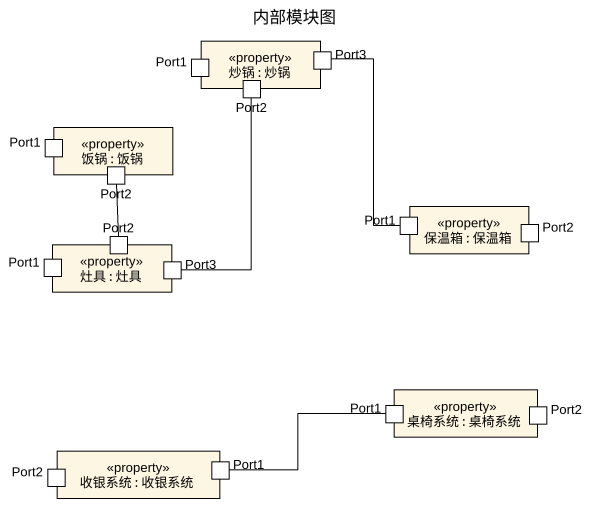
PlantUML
@startuml
title 内部模块图
rectangle "炒锅 : 炒锅" as 炒锅 <<property>> {
  port Port3
  port Port1
  port Port2
}
rectangle "饭锅 : 饭锅" as 饭锅 <<property>> {
  port "Port1" as Port1_2
  port "Port2" as Port2_2
}
rectangle "保温箱 : 保温箱" as 保温箱 <<property>> {
  port "Port1" as Port1_3
  port "Port2" as Port2_4
}
rectangle "灶具 : 灶具" as 灶具 <<property>> {
  port "Port1" as Port1_4
  port "Port2" as Port2_3
  port "Port3" as Port3_2
}
rectangle "桌椅系统 : 桌椅系统" as 桌椅系统 <<property>> {
  port "Port1" as Port1_5
  port "Port2" as Port2_5
}
rectangle "收银系统 : 收银系统" as 收银系统 <<property>> {
  port "Port2" as Port2_6
  port "Port1" as Port1_6
}
Port3 -- Port1_3
Port2_2 -- Port2_3
Port3_2 -up- Port2
Port1_6 -right- Port1_5
@enduml
